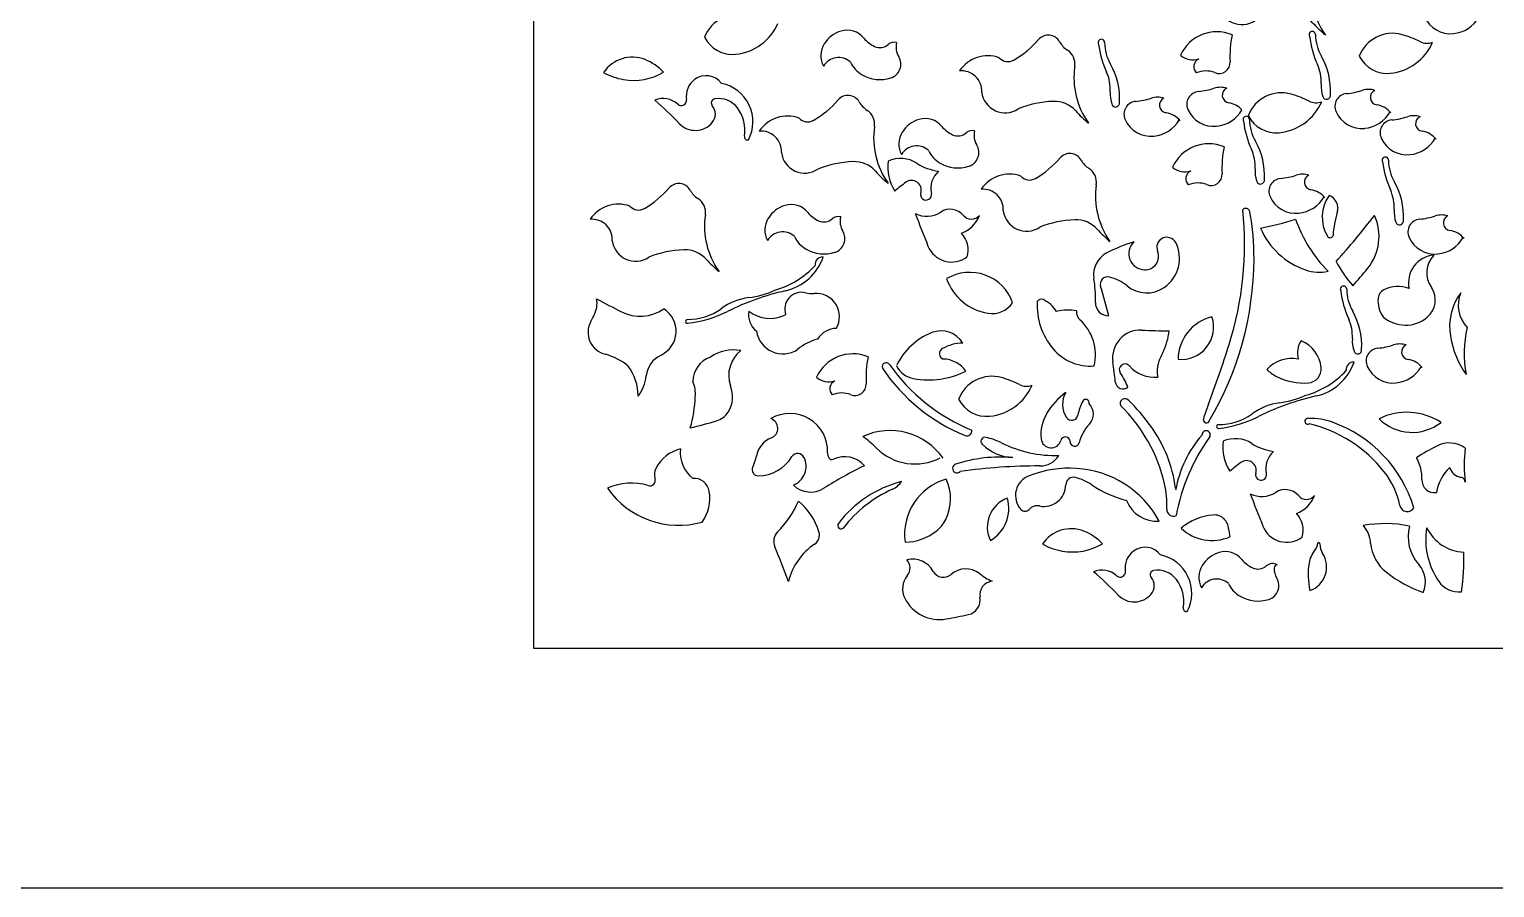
# Model space of a CAD drawing. Header units: millimetres. Extents: x 196 to 687, y 295 to 770.
# Drawn here: x 419.2 to 485, y 295.5 to 334 of the extents above; entities that cross this region are included whole.
import ezdxf

# ---------------------------------------------------------------- set-up
doc = ezdxf.new("R2010")
doc.units = ezdxf.units.MM

# ---------------------------------------------------------------- blocks, each defined once
blk = doc.blocks.new('A$C48BF6FA1')
for centre, radius, start, end in [((3.98, 3.367), 0.579, 29.39829, 139.19183), ((0.253, 6.585), 4.345, 300.12288, 319.19183), ((5.43, 4.184), 1.085, 209.39829, 236.96355), ((1.268, 1.498), 1.522, 70.21082, 146.40159), ((2.172, 3.278), 0.521, 221.82135, 300.12288), ((4.434, 2.652), 0.743, 351.68841, 56.96355), ((0.087, 1.434), 0.911, 356.60149, 95.48958), ((8.646, 2.036), 3.514, 171.68841, 215.40938), ((2.041, 1.514), 1.054, 187.34053, 303.87589), ((4.381, -3.72), 4.698, 92.15606, 111.89501), ((4.253, -0.311), 1.287, 41.80628, 92.15606), ((9.044, 3.974), 5.141, 221.80628, 230.62095)]:
    blk.add_arc(centre, radius, start, end)

msp = doc.modelspace()

# ---------------------------------------------------------------- linework, layer by layer
for points in [[(195.629, 295.453), (686.835, 295.453), (686.835, 695.454), (195.629, 695.454)], [(441.865, 387.708), (528.84, 387.708), (528.84, 306.184), (441.865, 306.184)]]:
    msp.add_lwpolyline(points, close=True)
for centre, radius, start, end in [((451.021, 333.018), 1.602, 74.20211, 158.88227), ((450.691, 335.138), 2.319, 275.63321, 336.67156), ((482.991, 335.027), 1.273, 204.2982, 275.74151), ((482.97, 335.24), 1.488, 275.74151, 329.93067), ((450.781, 334.226), 1.403, 206.70376, 275.63321), ((455.755, 332.766), 1.011, 148.52505, 207.69489), ((456.027, 332.599), 1.33, 106.47659, 148.52505), ((455.922, 332.953), 0.961, 38.91801, 106.47659), ((457.693, 334.383), 1.314, 218.91801, 245.74887), ((458.045, 332.947), 0.428, 76.59065, 130.49537), ((458.953, 333.156), 0.834, 165.67648, 211.22884), ((467.328, 333.363), 0.144, 0.74848, 210.2704), ((471.554, 333.838), 4.384, 187.17495, 204.38925), ((469.498, 333.391), 2.027, 180.74848, 209.79082), ((472.51, 332.04), 1.801, 67.78931, 155.41433), ((478.271, 332.732), 5.174, 169.14385, 182.61484), ((476.788, 333.712), 0.144, 0.74848, 210.2704), ((481.013, 334.188), 4.384, 187.17495, 204.38925), ((478.958, 333.741), 2.027, 180.74848, 209.79082), ((480.388, 332.169), 1.602, 74.20211, 158.88227), ((480.057, 334.289), 2.319, 275.63321, 336.67156), ((479.639, 329.523), 4.352, 62.94131, 74.20211), ((481.934, 334.016), 0.693, 242.94131, 291.33963), ((446.287, 331.151), 1.551, 68.36111, 146.31439), ((455.539, 331.896), 0.789, 48.02813, 149.5252), ((457.391, 333.713), 0.58, 245.74887, 310.49537), ((457.686, 332.388), 0.647, 287.1886, 31.22884), ((471.444, 333.494), 0.908, 230.98516, 286.044), ((471.874, 332.266), 0.398, 116.75211, 223.06713), ((474.528, 331.205), 3.078, 356.66019, 29.79082), ((480.147, 333.377), 1.403, 206.70376, 275.63321), ((446.443, 334.736), 3.085, 242.0304, 259.6471), ((446.355, 334.253), 2.594, 259.6471, 301.05078), ((445.99, 330.403), 2.355, 43.699, 68.36111), ((457.239, 333.038), 1.297, 205.33212, 240.14359), ((465.861, 331.257), 1.867, 356.75338, 24.38925), ((465.068, 330.855), 3.078, 356.66019, 29.79082), ((472.018, 330.994), 1.091, 68.4065, 113.50131), ((472.604, 332.473), 0.5, 248.4065, 2.61484), ((475.32, 331.606), 1.867, 356.75338, 24.38925), ((449.64, 330.947), 0.936, 126.84869, 188.89259), ((449.602, 330.998), 0.872, 37.46016, 126.84869), ((449.931, 329.802), 1.764, 332.50282, 78.12544), ((457.399, 333.316), 1.618, 240.14359, 287.1886), ((471.341, 334.62), 3.473, 275.61549, 287.54638), ((472.67, 330.419), 0.932, 72.45362, 107.54638), ((473.092, 330.995), 0.343, 114.31429, 261.51568), ((478.708, 331.414), 1.526, 176.75338, 198.25337), ((447.666, 329.877), 0.973, 47.41708, 112.67481), ((437.636, 319.49), 14.851, 43.58089, 49.45196), ((448.483, 330.766), 0.235, 227.41708, 8.89259), ((450.018, 330.645), 0.188, 99.65529, 220.34182), ((450.164, 329.789), 1.056, 37.05204, 99.65529), ((469.248, 331.065), 1.526, 176.75338, 198.25337), ((467.967, 330.642), 0.177, 198.25337, 10.9603), ((468.922, 330.142), 0.58, 95.61549, 204.2982), ((468.525, 334.175), 3.473, 275.61549, 287.54638), ((469.854, 329.975), 0.932, 72.45362, 107.54638), ((470.276, 330.551), 0.343, 114.31429, 261.51568), ((471.738, 330.586), 0.58, 95.61549, 204.2982), ((472.892, 329.658), 1.009, 42.52667, 81.51568), ((475.413, 329.502), 1.602, 74.20211, 158.88227), ((475.082, 331.622), 2.319, 275.63321, 336.67156), ((474.664, 326.856), 4.352, 62.94131, 74.20211), ((476.959, 331.349), 0.693, 242.94131, 291.33963), ((477.427, 330.992), 0.177, 198.25337, 10.9603), ((478.382, 330.492), 0.58, 95.61549, 204.2982), ((477.985, 334.525), 3.473, 275.61549, 287.54638), ((479.313, 330.324), 0.932, 72.45362, 107.54638), ((479.736, 330.901), 0.343, 114.31429, 261.51568), ((449.431, 330.147), 0.582, 319.65818, 40.34182), ((449.696, 329.436), 1.642, 350.15601, 37.05204), ((470.076, 329.214), 1.009, 39.04381, 81.51568), ((472.37, 330.872), 1.273, 204.2982, 275.74151), ((472.348, 331.085), 1.488, 275.74151, 329.93067), ((473.826, 329.907), 0.144, 0.74848, 210.2704), ((475.172, 330.71), 1.403, 206.70376, 275.63321), ((479.014, 330.777), 1.273, 204.2982, 275.74151), ((478.992, 330.991), 1.488, 275.74151, 329.93067), ((479.536, 329.563), 1.009, 39.04381, 81.51568), ((480.014, 333.344), 3.473, 275.61549, 287.54638), ((481.342, 329.144), 0.932, 72.45362, 107.54638), ((481.764, 329.72), 0.343, 114.31429, 261.51568), ((449.116, 330.415), 0.996, 223.58089, 319.65818), ((459.253, 328.804), 1.011, 148.52505, 207.69489), ((459.526, 328.638), 1.33, 106.47659, 148.52505), ((459.421, 328.991), 0.961, 38.91801, 106.47659), ((461.192, 330.421), 1.314, 218.91801, 245.74887), ((461.544, 328.985), 0.428, 76.59065, 130.49537), ((462.452, 329.195), 0.834, 165.67648, 211.22884), ((469.554, 330.427), 1.273, 204.2982, 275.74151), ((469.532, 330.641), 1.488, 275.74151, 329.93067), ((478.052, 330.382), 4.384, 187.17495, 204.38925), ((475.997, 329.935), 2.027, 180.74848, 209.79082), ((480.41, 329.311), 0.58, 95.61549, 204.2982), ((481.565, 328.383), 1.009, 39.04381, 81.51568), ((451.459, 329.13), 0.147, 170.15601, 284.48232), ((459.038, 327.935), 0.789, 48.02813, 149.5252), ((460.89, 329.751), 0.58, 245.74887, 310.49537), ((461.185, 328.427), 0.647, 287.1886, 31.22884), ((472.15, 327.016), 1.801, 67.78931, 155.41433), ((477.912, 327.709), 5.174, 169.14385, 182.61484), ((471.567, 327.399), 3.078, 356.66019, 29.79082), ((481.042, 329.596), 1.273, 204.2982, 275.74151), ((481.021, 329.81), 1.488, 275.74151, 329.93067), ((459.732, 327.788), 1.989, 172.62566, 213.19454), ((458.313, 326.79), 1.37, 57.46316, 113.81501), ((460.738, 329.076), 1.297, 205.33212, 240.14359), ((472.359, 327.801), 1.867, 356.75338, 24.38925), ((480.064, 328.08), 0.144, 0.74848, 210.2704), ((482.234, 328.108), 2.027, 180.74848, 209.79082), ((460.331, 329.953), 2.383, 237.46316, 262.60738), ((460.733, 326.809), 1.055, 132.18407, 191.86287), ((460.898, 329.354), 1.618, 240.14359, 287.1886), ((471.085, 328.471), 0.908, 230.98516, 286.044), ((471.515, 327.243), 0.398, 116.75211, 223.06713), ((472.245, 327.45), 0.5, 248.4065, 2.61484), ((475.747, 327.609), 1.526, 176.75338, 198.25337), ((475.024, 330.719), 3.473, 275.61549, 287.54638), ((476.352, 326.519), 0.932, 72.45362, 107.54638), ((476.775, 327.095), 0.343, 114.31429, 261.51568), ((484.29, 328.555), 4.384, 187.17495, 204.38925), ((444.646, 329.675), 4.345, 300.12288, 319.19183), ((448.374, 326.456), 0.579, 29.39829, 139.19183), ((449.824, 327.273), 1.085, 209.39829, 236.96355), ((463.371, 320.6), 8.082, 126.56059, 131.01201), ((458.813, 326.746), 0.431, 342.41807, 126.56059), ((471.659, 325.971), 1.091, 68.4065, 113.50131), ((474.465, 327.186), 0.177, 198.25337, 10.9603), ((475.421, 326.686), 0.58, 95.61549, 204.2982), ((476.575, 325.758), 1.009, 39.04381, 81.51568), ((478.597, 325.974), 1.867, 356.75338, 24.38925), ((477.804, 325.572), 3.078, 356.66019, 29.79082), ((445.661, 324.587), 1.522, 70.21082, 146.40159), ((448.827, 325.741), 0.743, 351.68841, 56.96355), ((453.516, 324.778), 1.33, 106.47659, 148.52505), ((453.412, 325.132), 0.961, 38.91801, 106.47659), ((459.459, 326.541), 0.247, 162.41807, 11.86287), ((476.053, 326.971), 1.273, 204.2982, 275.74151), ((476.031, 327.185), 1.488, 275.74151, 329.93067), ((478.939, 325.528), 1.703, 145.05906, 210.04788), ((477.312, 325.923), 0.624, 343.45145, 68.3675), ((444.48, 324.523), 0.911, 356.60149, 95.48958), ((446.565, 326.367), 0.521, 221.82135, 300.12288), ((453.04, 325.125), 3.514, 171.68841, 215.40938), ((453.244, 324.945), 1.011, 148.52505, 207.69489), ((455.182, 326.562), 1.314, 218.91801, 245.74887), ((454.88, 325.892), 0.58, 245.74887, 310.49537), ((455.534, 325.126), 0.428, 76.59065, 130.49537), ((456.442, 325.335), 0.834, 165.67648, 211.22884), ((459.495, 326.706), 1.14, 243.03915, 303.3142), ((513.931, 346.374), 58.716, 200.62556, 202.15456), ((460.545, 325.108), 0.773, 40.10786, 123.3142), ((460.57, 326.088), 1.373, 290.52395, 339.41889), ((461.496, 325.909), 0.47, 220.10786, 319.89214), ((458.773, 324.304), 14.975, 342.56929, 5.92196), ((473.812, 325.736), 0.183, 10.08461, 141.98894), ((462.365, 323.7), 11.81, 359.72328, 10.08461), ((472.668, 335.456), 10.57, 279.77176, 288.61456), ((481.81, 327.416), 6.098, 198.92522, 225.04886), ((482.604, 324.351), 4.896, 163.45145, 175.81029), ((453.974, 345.26), 32.283, 317.71465, 322.49421), ((477.508, 324.669), 2.277, 320.53076, 24.26498), ((481.984, 325.781), 1.526, 176.75338, 198.25337), ((480.703, 325.359), 0.177, 198.25337, 10.9603), ((481.658, 324.859), 0.58, 95.61549, 204.2982), ((481.262, 328.892), 3.473, 275.61549, 287.54638), ((482.59, 324.692), 0.932, 72.45362, 107.54638), ((483.012, 325.268), 0.343, 114.31429, 261.51568), ((453.028, 324.075), 0.789, 48.02813, 149.5252), ((455.175, 324.567), 0.647, 287.1886, 31.22884), ((460.306, 324.064), 1.05, 342.31489, 44.70248), ((477.617, 326.407), 3.439, 203.44449, 250.72433), ((482.813, 323.93), 1.009, 39.04381, 81.51568), ((446.435, 324.604), 1.054, 187.34053, 303.87589), ((454.728, 325.217), 1.297, 205.33212, 240.14359), ((454.888, 325.495), 1.618, 240.14359, 287.1886), ((460.615, 324.665), 1.151, 202.15456, 306.89787), ((470.73, 317.978), 6.728, 106.84051, 118.2052), ((469.289, 323.895), 0.73, 134.21977, 268.31987), ((470.268, 324.17), 0.453, 29.69712, 202.07091), ((469.251, 323.678), 1.582, 304.64361, 26.94697), ((477.586, 324.745), 0.14, 210.04788, 344.80021), ((482.29, 325.144), 1.273, 204.2982, 275.74151), ((482.269, 325.358), 1.488, 275.74151, 329.93067), ((448.774, 319.37), 4.698, 92.15606, 111.89501), ((448.646, 322.778), 1.287, 41.80628, 92.15606), ((453.437, 327.063), 5.141, 221.80628, 230.62095), ((452.63, 324.52), 2.355, 282.87573, 340.70779), ((454.827, 323.405), 0.338, 85.59604, 186.96556), ((468.06, 322.956), 1.08, 118.2052, 188.61887), ((469.286, 323.772), 0.607, 268.31987, 22.07091), ((459.82, 323.713), 14.355, 329.34288, 359.72328), ((482.674, 326.051), 5.432, 207.54325, 221.52721), ((482.354, 322.584), 1.249, 95.05141, 191.71164), ((483.077, 323.033), 1.152, 136.31446, 214.74236), ((451.635, 325.989), 3.88, 285.72824, 317.42152), ((461.423, 321.01), 2.041, 19.4217, 120.53649), ((462.623, 323.556), 2.372, 199.41518, 260.72599), ((460.749, 321.848), 6.315, 358.69291, 8.61887), ((467.611, 322.519), 0.331, 76.32641, 196.88957), ((467.22, 320.915), 1.981, 50.58925, 76.32641), ((477.097, 324.92), 1.863, 250.72433, 282.54944), ((457.29, 341.317), 28.468, 318.48831, 320.53076), ((455.775, 310.76), 11.76, 102.87573, 116.31229), ((450.962, 326.051), 4.17, 277.62602, 294.42351), ((453.884, 321.396), 0.761, 77.40085, 198.76399), ((454.355, 323.502), 1.397, 257.40085, 273.81048), ((454.531, 321.064), 1.047, 329.90898, 94.55383), ((435.788, 312.857), 32.926, 14.49921, 16.88957), ((469.36, 323.519), 1.389, 230.58925, 304.64361), ((478.19, 322.294), 0.144, 0.74848, 210.2704), ((482.415, 322.769), 4.384, 187.17495, 204.38925), ((480.36, 322.322), 2.027, 180.74848, 209.79082), ((480.219, 321.841), 0.478, 117.97634, 172.95304), ((480.637, 321.053), 1.37, 68.88415, 117.97634), ((481.308, 321.806), 1.001, 309.79875, 34.74236), ((485.486, 320.617), 2.538, 143.20502, 189.77755), ((484.786, 321.571), 1.448, 157.00654, 223.42139), ((443.61, 321.659), 1.095, 329.99801, 10.77291), ((476.405, 381.468), 67.519, 241.97966, 243.04323), ((451.879, 319.204), 2.739, 97.62602, 125.93735), ((462.421, 322.323), 1.123, 260.72599, 325.57143), ((467.501, 321.588), 3.057, 177.07706, 219.82715), ((464.631, 321.638), 0.211, 63.57299, 149.79422), ((464.043, 320.456), 1.531, 33.54839, 63.57299), ((467.652, 321.69), 0.59, 178.69291, 271.36419), ((480.888, 321.758), 1.152, 172.95304, 217.3237), ((445.309, 320.362), 1.011, 150.80241, 256.8419), ((447.153, 319.613), 2.996, 149.99801, 155.51851), ((446.639, 322.938), 1.855, 243.04323, 304.75823), ((447.072, 320.411), 1.181, 295.21171, 58.09775), ((448.764, 320.852), 0.0871, 89.55913, 277.05474), ((448.784, 323.474), 2.535, 269.55913, 305.93735), ((448.09, 326.302), 5.579, 277.05474, 296.31229), ((452.448, 321.152), 0.951, 170.23177, 231.62241), ((452.465, 322.528), 1.544, 231.86228, 296.86783), ((465.841, 318.972), 2.388, 80.90619, 102.6151), ((466.642, 321.252), 0.431, 169.62611, 228.46066), ((464.96, 319.353), 2.105, 346.36697, 48.46066), ((470.922, 320.592), 1.444, 263.78593, 18.72318), ((472.749, 319.125), 1.984, 103.40934, 179.09978), ((476.722, 320.188), 1.867, 356.75338, 24.38925), ((475.93, 319.786), 3.078, 356.66019, 29.79082), ((480.973, 322.207), 1.523, 228.88551, 309.79875), ((453.036, 320.586), 1.191, 188.65552, 303.93635), ((455.493, 319.453), 1.088, 92.96707, 146.02655), ((460.816, 317.594), 2.962, 111.55657, 154.56809), ((460.142, 319.299), 1.128, 30.97289, 111.55657), ((469.075, 319.215), 1.245, 87.37962, 188.51955), ((470.519, 350.784), 30.357, 267.37962, 269.72284), ((467.261, 320.804), 3.134, 334.49333, 353.09762), ((487.211, 320.914), 4.29, 189.77755, 214.76054), ((488.668, 319.412), 5.069, 166.72427, 190.72706), ((450.816, 317.772), 1.801, 78.99839, 124.80092), ((452.009, 318.428), 1.399, 127.37797, 199.26367), ((455.403, 317.41), 2.773, 107.05106, 127.88907), ((460.322, 319.406), 0.259, 118.86672, 249.46095), ((461.16, 317.886), 1.994, 91.43341, 118.86672), ((466.822, 321.022), 2.173, 219.82715, 274.85243), ((429.56, 333.476), 45.594, 339.00747, 342.56929), ((477.133, 319.431), 1.008, 146.64102, 195.3961), ((475.729, 318.634), 1.464, 5.48693, 67.4295), ((480.11, 319.996), 1.526, 176.75338, 198.25337), ((478.829, 319.573), 0.177, 198.25337, 10.9603), ((479.784, 319.073), 0.58, 95.61549, 204.2982), ((479.387, 323.106), 3.473, 275.61549, 287.54638), ((480.715, 318.906), 0.932, 72.45362, 107.54638), ((481.138, 319.482), 0.343, 114.31429, 261.51568), ((444.339, 316.697), 2.78, 50.52316, 74.57435), ((444.31, 317.512), 2.236, 359.60698, 36.52235), ((448.074, 318.282), 1.172, 115.21171, 174.0093), ((450.177, 318.149), 1.169, 109.43964, 179.95308), ((456.181, 317.596), 1.801, 67.78931, 155.41433), ((461.943, 318.289), 5.174, 169.14385, 182.61484), ((457.675, 318.82), 0.181, 34.84344, 199.11569), ((464.64, 323.669), 8.305, 214.84344, 247.89273), ((459.084, 319.314), 1.044, 205.41634, 259.87591), ((460.195, 317.863), 1.301, 35.48649, 88.41596), ((450.947, 316.5), 17.085, 5.49674, 8.51955), ((468.388, 318.687), 0.258, 41.55201, 213.52981), ((469.713, 319.86), 1.511, 221.55201, 275.37291), ((471.054, 318.614), 1.227, 164.75952, 192.14113), ((471.878, 318.389), 2.081, 149.22196, 164.75952), ((475.888, 317.605), 1.582, 80.05557, 136.15708), ((476.444, 319.804), 2.355, 282.87573, 340.70779), ((478.642, 318.689), 0.338, 85.59604, 186.96556), ((480.416, 319.359), 1.273, 204.2982, 275.74151), ((480.394, 319.572), 1.488, 275.74151, 329.93067), ((480.938, 318.145), 1.009, 39.04381, 81.51568), ((445.127, 318.592), 1.792, 322.34845, 354.0093), ((455.115, 319.051), 0.908, 230.98516, 286.044), ((455.546, 317.823), 0.398, 116.75211, 223.06713), ((464.268, 323.274), 8.132, 213.71148, 247.93011), ((459.571, 322.042), 3.815, 259.87591, 296.19404), ((462.419, 316.787), 1.602, 74.20211, 158.88227), ((461.67, 314.141), 4.352, 62.94131, 74.20211), ((464.871, 316.356), 3.962, 22.95261, 33.52981), ((476.019, 319.985), 1.807, 225.23064, 242.31619), ((476.391, 320.695), 2.61, 242.31619, 275.08594), ((475.449, 321.273), 3.88, 285.72824, 317.42152), ((476.568, 318.714), 0.621, 275.08594, 5.48693), ((447.625, 317.597), 1.49, 355.11299, 21.752), ((449.515, 317.473), 1.272, 326.88833, 22.80568), ((455.69, 316.551), 1.091, 68.4065, 113.50131), ((456.275, 318.03), 0.5, 248.4065, 2.61484), ((462.088, 318.907), 2.319, 275.63321, 336.67156), ((463.965, 318.634), 0.693, 242.94131, 291.33963), ((467.572, 315.131), 3.132, 126.12047, 149.49085), ((466.662, 317.132), 1.075, 150.49406, 213.14609), ((468.299, 318.169), 0.347, 185.49674, 309.30413), ((479.59, 306.044), 11.76, 102.87573, 116.31229), ((474.777, 321.335), 4.17, 277.62602, 294.42351), ((443.484, 317.641), 5.628, 343.80173, 358.25926), ((462.178, 317.995), 1.403, 206.70376, 275.63321), ((468.309, 316.3), 2.063, 151.90551, 170.20996), ((466.625, 317.199), 0.153, 347.01987, 151.90551), ((466.307, 316.695), 0.663, 316.99538, 45.21027), ((468.387, 317.17), 0.215, 45.30012, 207.31125), ((463.13, 311.925), 7.222, 13.18309, 45.45088), ((461.884, 310.599), 9.46, 35.95897, 45.30012), ((479.543, 314.297), 7.942, 159.00747, 164.08837), ((475.694, 314.488), 2.739, 97.62602, 125.93735), ((443.566, 337.929), 22.496, 283.68469, 286.79655), ((449.796, 317.29), 0.937, 286.79655, 326.88833), ((453.354, 315.031), 1.693, 357.56153, 120.4246), ((452.349, 316.053), 0.463, 291.35039, 71.38022), ((466.48, 315.775), 1.864, 149.49085, 185.80709), ((465.998, 316.698), 0.282, 213.14609, 350.20996), ((468.228, 314.902), 1.965, 136.99538, 165.05423), ((472.038, 316.436), 0.138, 164.08837, 341.73823), ((472.579, 316.136), 0.0871, 89.55913, 277.05474), ((472.599, 318.758), 2.535, 269.55913, 305.93735), ((471.904, 321.586), 5.579, 277.05474, 296.31229), ((476.586, 316.375), 0.129, 70.47053, 297.70842), ((476.71, 313.579), 2.918, 70.3774, 91.60169), ((475.243, 310.354), 6.071, 38.17347, 76.63998), ((475.714, 310.784), 5.886, 16.84767, 70.3774), ((481.034, 313.941), 2.833, 57.23163, 116.21051), ((481.266, 317.985), 2.111, 225.36577, 308.07638), ((452.906, 314.626), 1.069, 111.35039, 169.85488), ((457.844, 313.05), 2.905, 34.91047, 114.8869), ((454.007, 311.914), 4.59, 45.16771, 55.27737), ((461.295, 315.943), 0.221, 247.93011, 8.12748), ((462.108, 315.47), 0.184, 77.42715, 225.6394), ((461.466, 312.59), 3.135, 63.83953, 77.42715), ((465.076, 315.632), 0.453, 185.80709, 345.05418), ((465.714, 315.462), 0.208, 0.09766, 165.05418), ((464.552, 312.535), 6.164, 7.78618, 35.95897), ((475.749, 312.378), 5.168, 139.07048, 169.98221), ((479.28, 310.569), 8.738, 144.38363, 169.5978), ((472.028, 315.764), 0.184, 324.38363, 180.16013), ((473.34, 314.22), 1.37, 57.46316, 113.81501), ((448.872, 313.477), 1.714, 104.51367, 152.85099), ((449.939, 314.983), 1.505, 174.1509, 231.1294), ((453.706, 314.61), 0.316, 26.76004, 144.45124), ((455.488, 314.94), 0.444, 177.56153, 205.07983), ((458.97, 316.905), 2.449, 225.16771, 297.54421), ((463.469, 316.893), 2.153, 226.22004, 266.90369), ((465.305, 320.405), 5.573, 243.83953, 271.24894), ((466.129, 315.463), 0.208, 180.09766, 345.05423), ((474.759, 315.219), 1.989, 172.62566, 213.19454), ((475.358, 317.384), 2.383, 237.46316, 262.60738), ((475.76, 314.24), 1.055, 132.18407, 191.86287), ((488.643, 303.265), 13.536, 117.58516, 122.03655), ((482.937, 314.187), 1.213, 53.99488, 117.58516), ((489.699, 314.404), 6.097, 172.80275, 187.19725), ((447.89, 313.98), 0.612, 152.85099, 197.61229), ((451.93, 314.196), 0.271, 153.24099, 271.36205), ((450.07, 315.134), 1.812, 333.24099, 349.85488), ((451.893, 315.75), 1.827, 271.36205, 328.41579), ((453.186, 314.348), 0.899, 291.25468, 26.76004), ((464.838, 297.608), 18.641, 115.87735, 122.29377), ((455.242, 314.825), 0.172, 205.07983, 294.99079), ((455.815, 313.596), 1.184, 41.42726, 114.99079), ((460.85, 314.257), 0.198, 108.1828, 317.10767), ((462.798, 308.326), 6.442, 85.05587, 108.1828), ((464.54, 288.692), 25.676, 89.93163, 97.93666), ((465.911, 309.17), 5.097, 86.54696, 111.00638), ((464.572, 315.384), 1.015, 269.93163, 327.24126), ((465.945, 309.745), 4.521, 28.36864, 86.54696), ((478.398, 308.031), 8.082, 126.56059, 131.01201), ((473.841, 314.177), 0.431, 342.41807, 126.56059), ((479.933, 313.843), 1.773, 357.35763, 30.37189), ((484.376, 312.815), 2.053, 133.7471, 169.77046), ((483.559, 314.475), 0.628, 196.30041, 261.13622), ((446.236, 311.095), 2.509, 72.33064, 114.96654), ((447.072, 313.72), 0.247, 252.33064, 17.61229), ((449.047, 313.11), 0.704, 10.02025, 94.28527), ((459.703, 308.578), 5.266, 104.74055, 142.40556), ((457.567, 314.189), 0.949, 294.16366, 326.98242), ((461.072, 311.301), 2.572, 105.885, 187.95979), ((458.491, 312.894), 2.073, 333.61182, 25.15482), ((464.423, 313.045), 0.947, 111.00638, 221.58722), ((466.078, 313.516), 0.345, 76.26347, 179.06965), ((465.625, 311.667), 2.249, 55.57467, 76.26347), ((466.158, 312.634), 4.112, 357.08352, 13.18309), ((474.486, 313.972), 0.247, 162.41807, 11.86287), ((477.123, 311.832), 3.679, 11.90419, 38.17347), ((482.266, 313.735), 0.562, 177.35763, 279.13116), ((483.428, 313.635), 0.222, 1.29269, 81.13622), ((448.36, 315.58), 3.875, 214.77836, 285.94441), ((447.954, 312.916), 1.814, 324.14175, 10.02025), ((454.287, 314.302), 1.108, 225.60985, 302.29377), ((460.311, 308.074), 5.753, 114.16366, 142.22943), ((463.595, 311.628), 1.384, 110.67335, 205.88628), ((461.533, 312.449), 1.643, 299.79476, 16.76487), ((464.747, 313.538), 0.986, 258.42284, 359.06965), ((469.608, 317.478), 4.796, 235.57467, 256.01266), ((474.522, 314.137), 1.14, 243.03915, 303.3142), ((528.958, 333.804), 58.716, 200.62556, 202.15456), ((475.572, 312.538), 0.773, 40.10786, 123.3142), ((475.598, 313.519), 1.373, 290.52395, 339.41889), ((476.524, 313.34), 0.47, 220.10786, 319.89214), ((449.714, 314.504), 4.373, 314.94932, 337.00475), ((451.825, 310.527), 2.969, 17.28817, 49.83663), ((463.899, 312.581), 0.246, 221.58722, 318.41278), ((464.451, 312.091), 0.491, 78.42284, 138.41278), ((469.817, 313.359), 1.469, 201.34969, 274.15061), ((470.557, 312.41), 0.294, 177.08352, 296.03548), ((481.055, 312.661), 0.339, 191.90419, 329.69169), ((455.651, 311.699), 0.152, 142.40556, 318.03913), ((458.985, 312.649), 1.523, 307.9848, 333.61182), ((472.532, 309.677), 2.499, 94.53905, 130.53497), ((472.386, 311.519), 0.651, 2.13964, 94.53905), ((475.642, 312.096), 1.151, 202.15456, 306.89787), ((475.333, 311.495), 1.05, 342.31489, 44.70248), ((480.044, 306.188), 5.594, 78.55274, 99.94106), ((477.998, 310.787), 1.414, 4.86932, 40.12996), ((482.903, 311.179), 1.816, 164.29089, 222.51985), ((485.165, 311.065), 3.288, 170.82192, 214.81136), ((483.708, 312.502), 2.008, 207.03517, 266.50855), ((453.229, 310.983), 0.602, 134.94932, 202.94735), ((454.196, 311.265), 0.486, 303.79593, 17.28817), ((458.454, 313.328), 2.384, 271.68913, 307.9848), ((465.974, 310.002), 1.551, 68.36111, 146.31439), ((465.678, 309.254), 2.355, 43.699, 68.36111), ((472.286, 313.014), 1.992, 226.21843, 293.85082), ((474.546, 311.6), 1.51, 182.13964, 195.63907), ((477.075, 310.877), 0.0531, 359.39707, 180.60293), ((423.799, 298.522), 31.357, 19.87732, 22.94735), ((456.048, 308.497), 2.845, 123.79593, 166.01848), ((466.131, 313.587), 3.085, 242.0304, 259.6471), ((466.042, 313.104), 2.594, 259.6471, 301.05078), ((469.327, 309.798), 0.936, 126.84869, 188.89259), ((469.289, 309.848), 0.872, 37.46016, 126.84869), ((469.619, 308.653), 1.764, 332.50282, 78.12544), ((472.986, 309.212), 1.33, 106.47659, 148.52505), ((472.881, 309.566), 0.961, 38.91801, 106.47659), ((477.926, 309.796), 1.298, 139.76295, 170.64319), ((476.316, 309.836), 1.116, 289.23825, 32.86028), ((476.654, 310.872), 0.367, 319.76295, 0.60293), ((477.913, 310.868), 0.785, 179.39707, 212.86028), ((481.261, 311.065), 1.861, 184.86932, 232.0644), ((474.935, 310.14), 8.658, 350.58489, 2.36517), ((458.84, 309.096), 1.093, 29.85074, 102.44099), ((458.205, 309.794), 0.544, 320.2927, 42.80651), ((460.242, 309.901), 0.523, 209.85074, 310.79063), ((461.248, 308.735), 1.017, 52.67733, 130.79063), ((467.353, 308.727), 0.973, 47.41708, 112.67481), ((457.323, 298.34), 14.851, 43.58089, 49.45196), ((468.171, 309.617), 0.235, 227.41708, 8.89259), ((469.706, 309.496), 0.188, 99.65529, 220.34182), ((469.851, 308.64), 1.056, 37.05204, 99.65529), ((472.713, 309.379), 1.011, 148.52505, 207.69489), ((474.652, 310.996), 1.314, 218.91801, 245.74887), ((474.35, 310.326), 0.58, 245.74887, 310.49537), ((475.004, 309.56), 0.428, 59.65379, 130.49537), ((475.912, 309.769), 0.834, 178.83646, 211.22884), ((475.223, 309.783), 0.145, 91.10667, 178.83646), ((479.77, 309.493), 3.167, 170.64319, 192.96841), ((480.725, 309.182), 1.139, 334.80236, 42.51985), ((459.338, 308.853), 0.929, 140.2927, 206.53044), ((463.95, 312.28), 3.441, 232.67733, 243.71898), ((462.486, 308.585), 0.612, 95.58373, 190.12751), ((469.119, 308.997), 0.582, 319.65818, 40.34182), ((469.384, 308.287), 1.642, 350.15601, 37.05204), ((472.498, 308.509), 0.789, 48.02813, 149.5252), ((474.198, 309.651), 1.297, 205.33212, 240.14359), ((474.645, 309.001), 0.647, 287.1886, 31.22884), ((483.732, 314.235), 5.88, 232.0644, 250.36233), ((483.364, 309.812), 1.094, 214.81136, 275.87828), ((460.058, 309.212), 1.733, 206.53044, 280.38519), ((461.222, 308.359), 0.671, 281.78065, 10.12751), ((468.803, 309.265), 0.996, 223.58089, 319.65818), ((474.358, 309.929), 1.618, 240.14359, 287.1886), ((452.906, 348.233), 41.403, 280.38519, 281.78065), ((471.146, 307.981), 0.147, 170.15601, 284.48232)]:
    msp.add_arc(centre, radius, start, end)

# ---------------------------------------------------------------- block references
for p in [(471.593, 333.702), (460.966, 329.745), (451.981, 327.042), (461.932, 324.436)]:
    msp.add_blockref('A$C48BF6FA1', p)

doc.saveas('drawing.dxf')
